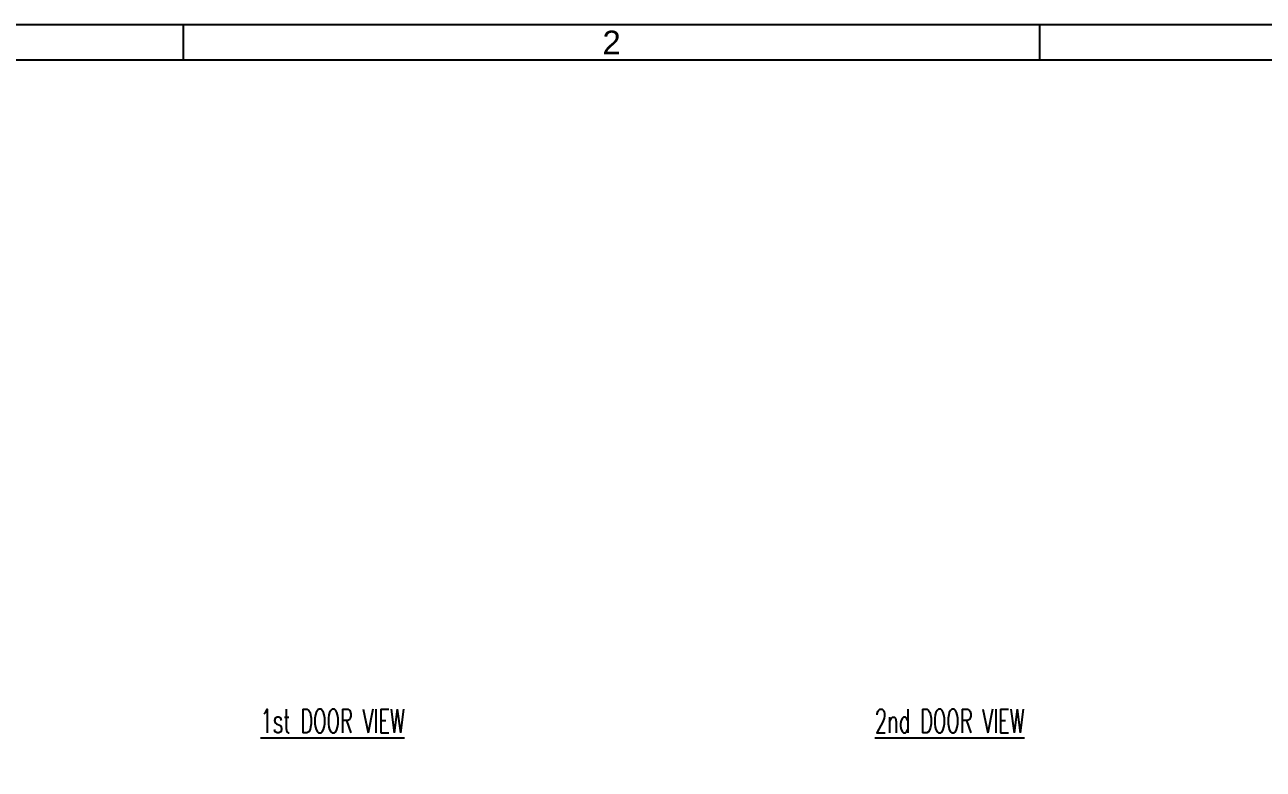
# Model space of a CAD drawing. Header units: millimetres. Extents: x -28296 to 1159, y -35880 to -26991.
# Drawn here: x -26753 to -24143, y -32242 to -30673 of the extents above; entities that cross this region are included whole.
import ezdxf
from ezdxf.enums import TextEntityAlignment as Align

# ---------------------------------------------------------------- set-up
doc = ezdxf.new("R2010")
doc.units = ezdxf.units.MM
doc.header["$LTSCALE"] = 3
for name, color, linetype in [('@.TEXT', 7, 'Continuous'), ('@.VISIBLE', 7, 'Continuous'), ('dim', 7, 'Continuous')]:
    doc.layers.add(name, color=color, linetype=linetype)
doc.styles.add('Ann_w01', font='romans.shx', dxfattribs={"width": 0.6, "bigfont": 'chineset.shx'})
doc.styles.add('Arial', font='arial.ttf')

# ---------------------------------------------------------------- blocks, each defined once
blk = doc.blocks.new('KHUNG BAN VE (Made by Tung)')
at = {"layer": '@.VISIBLE', "color": 8}
for p, q in [((75.75, 207), (75.75, 210)), ((148.5, 207), (148.5, 210))]:
    blk.add_line(p, q, dxfattribs=at)
for points in [[(0, 0), (297, 0), (297, 210), (0, 210)], [(3, 3), (294, 3), (294, 207), (3, 207)]]:
    blk.add_lwpolyline(points, close=True, dxfattribs=at)
at = {"layer": '@.TEXT', "color": 1, "style": 'Arial'}
blk.add_text('2', height=2, dxfattribs=at).set_placement((112.125, 208.5), align=Align.MIDDLE_CENTER)
for tag, height, p in [('DESIGNER_NAME', 2, (38, 15.5)), ('PROJECT_CODE', 2, (258.5, 15.5)), ('SCALE', 2, (289, 15.5)), ('APPROVED_NAME', 2, (38, 10.5)), ('CUSTOMER_NAME', 2, (258.5, 10.5)), ('PAGE', 2, (289, 10.5)), ('DRAWING_NAME', 4, (173, 8)), ('TOTAL', 2, (289, 5.5))]:
    blk.add_attdef(tag, text='', height=height, dxfattribs=at).set_placement(p, align=Align.MIDDLE_CENTER)

msp = doc.modelspace()

# ---------------------------------------------------------------- block references
at = {"layer": '@.VISIBLE', "xscale": 24.79435096761154, "yscale": 24.79435096761154, "zscale": 24.79435096761154}
msp.add_blockref('KHUNG BAN VE (Made by Tung)', (-28296.3, -35880.25), dxfattribs=at)

# ---------------------------------------------------------------- texts
at = {"layer": 'dim', "color": 2, "char_height": 50, "attachment_point": 5, "style": 'Ann_w01'}
for s, insert in [('\\A1;{\\L1st DOOR VIEW}', (-26104.09, -32140.19)), ('\\A1;{\\L2nd DOOR VIEW}', (-24804.09, -32140.19))]:
    msp.add_mtext(s, dxfattribs=dict(at, insert=insert))

doc.saveas('drawing.dxf')
